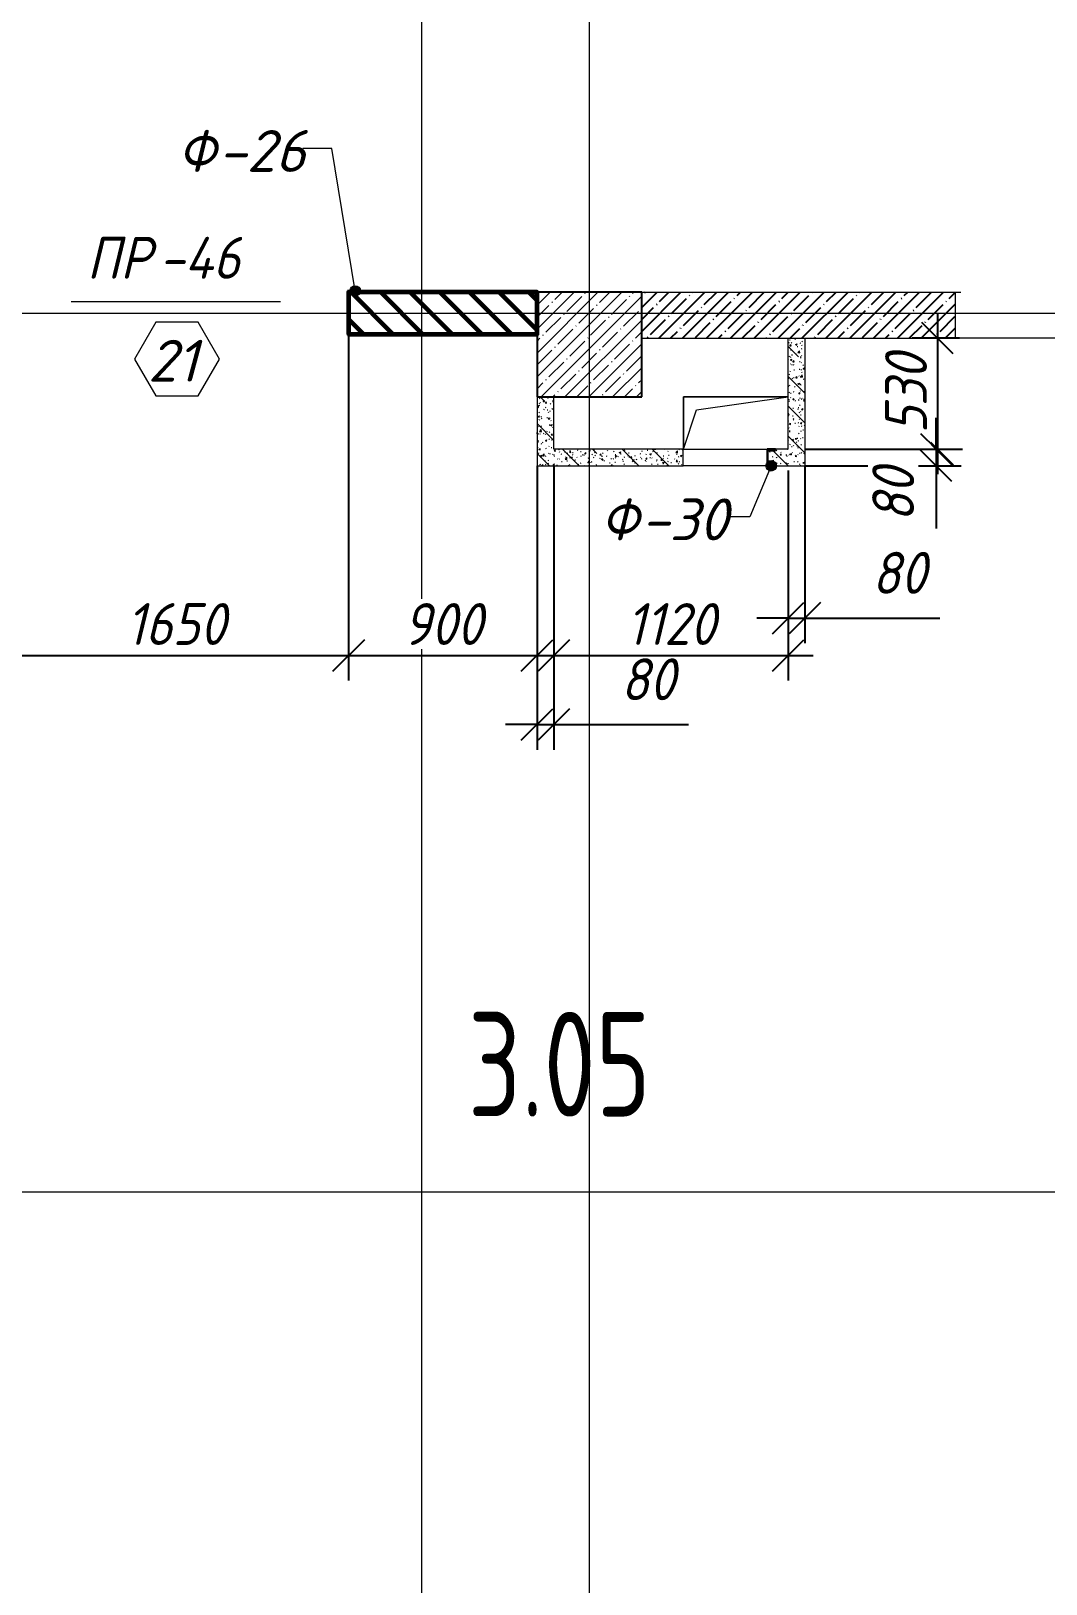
# Model space of a CAD drawing. Header units: millimetres. Extents: x 12986 to 523328, y -9759 to 30092.
# Drawn here: x 435924 to 440772, y -2144 to 5279 of the extents above; entities that cross this region are included whole.
import ezdxf

# ---------------------------------------------------------------- set-up
doc = ezdxf.new("R2010")
doc.units = ezdxf.units.MM
for name, color, linetype, lineweight in [('5) Блок ячеистый', 160, 'Continuous', 60), ('A-ANNO-DIMS', 7, 'Continuous', 9), ('A-AREA-IDEN', 7, 'Continuous', 9), ('A-DOOR-IDEN', 7, 'Continuous', 9), ('A-FLOR', 7, 'Continuous', 9), ('A-GENM', 7, 'Continuous', 9), ('A-GENM-1', 7, 'Continuous', 25), ('A-GENM-IDEN', 7, 'Continuous', 9), ('A-WALL-6', 18, 'Continuous', 13), ('A-WALL-FNSH-2', 7, 'Continuous', 5), ('A-WALL-FNSH-4', 250, 'Continuous', 13), ('A-WALL-PATT-4', 250, 'Continuous', 5), ('I-WALL', 7, 'Continuous', 5), ('S-COLS', 7, 'Continuous', 9), ('S-COLS-1', 7, 'Continuous', 5), ('S-COLS-2', 7, 'Continuous', 25), ('Оси-1', 7, 'Continuous', 20)]:
    doc.layers.add(name, color=color, linetype=linetype, lineweight=lineweight)
doc.layers.add('A-WALL-3', color=7, linetype='Continuous', lineweight=5, true_color=0x000000)
doc.styles.add('ISOCPEUR_I_2', font='isocpeui.ttf', dxfattribs={"height": 300})
doc.styles.add('ISOCPEUR_I_3', font='isocpeui.ttf', dxfattribs={"width": 0.9, "height": 200})
doc.styles.add('ISOCPEUR_I_4', font='isocpeui.ttf', dxfattribs={"width": 0.9, "height": 300})
doc.styles.add('СПДС', font='ГОСТ тип А.ttf', dxfattribs={"width": 0.9})
doc.dimstyles.new('ISO-2_0_0_9К_СРЕДНИЙ_ФОН', dxfattribs={"dimscale": 304.8, "dimtxt": 199.196235, "dimasz": 0.492126, "dimexe": 0.393701, "dimexo": 0, "dimgap": 0.164042, "dimtad": 1, "dimdec": 0, "dimdsep": 46, "dimtxsty": 'ISOCPEUR_I_3', "dimblk1": 'OBLIQUE', "dimblk2": 'OBLIQUE', "dimsah": 1, "dimcen": 0.09, "dimdle": 0.393701, "dimazin": 0, "dimtfac": 1, "dimtdec": 4, "dimtix": 1, "dimtmove": 1, "dimatfit": 3, "dimfxl": 1, "dimtvp": 1, "dimtfill": 1, "dimtolj": 1, "dimtzin": 0, "dimarcsym": 2})
doc.dimstyles.new('ISO-2_0_0_9К_СРЕДНИЙ_ФОН_1', dxfattribs={"dimscale": 304.8, "dimtxt": 199.196235, "dimasz": 0.492126, "dimexe": 0.393701, "dimexo": 0, "dimgap": 0.164042, "dimtad": 1, "dimdec": 0, "dimdsep": 46, "dimtxsty": 'ISOCPEUR_I_3', "dimblk1": 'OBLIQUE', "dimblk2": 'OBLIQUE', "dimsah": 1, "dimcen": 0.09, "dimdle": 0.393701, "dimazin": 0, "dimtfac": 1, "dimtdec": 4, "dimtix": 1, "dimtmove": 0, "dimatfit": 3, "dimfxl": 1, "dimtvp": 1, "dimtfill": 1, "dimtolj": 1, "dimtzin": 0, "dimarcsym": 2})
pattern_1 = [(50, (395430.81, -3869.254), (72.87376, -6.37607), [7.62, -83.82]), (355, (395430.81, -3869.25), (-14.09699, 76.42244), [6.096, -67.056]), (100.451, (395436.88, -3869.785), (58.77696, 70.04687), [6.476, -71.236]), (46.184, (395430.81, -3848.93), (108.43142, -16.81745), [11.43, -125.73]), (96.636, (395439.84, -3850.33), (94.961, 98.97089), [9.714, -106.854]), (351.184, (395430.81, -3848.93), (94.96227, 98.97018), [9.144, -100.584]), (21, (395440.97, -3854.014), (60.64565, -40.90654), [7.62, -83.82]), (326, (395440.97, -3854.01), (24.72083, 73.67493), [6.096, -67.056]), (71.451, (395446.02, -3857.42), (85.36689, 32.76874), [6.476, -71.236]), (37.5, (395430.809, -3869.254), (1.235525, 33.822432), [3.353, -62.89, 3.353, -64.719, -67.31]), (37.5, (395430.809, -3869.254), (1.235525, 33.822432), [-134.315, 3.353, -63.957]), (7.5, (395430.81, -3869.254), (26.728146, 40.07255), [3.353, -35.458, 3.353, -61.366, -25.654]), (7.5, (395430.81, -3869.254), (26.728146, 40.07255), [-103.53, 3.353, -22.301]), (327.5, (395408.152, -3869.254), (54.236318, -2.292117), [3.353, -22.047, 3.353, -75.895, -105.156]), (327.5, (395408.152, -3869.254), (54.236318, -2.292117), [-104.648, 3.353, -101.803]), (317.5, (395397.99, -3869.254), (59.25158, 10.17014), [3.353, -29.667, 3.353, -49.276, -74.676]), (317.5, (395397.99, -3869.254), (59.25158, 10.17014), [-85.649, 3.353, -71.323])]
pattern_2 = [(135, (395430.8, -3869.25), (-142.5612, -142.5612), []), (135, (395573.37, -3869.25), (-142.5612, -142.5612), [252.016, -50.403, 3.353, -47.05])]
pattern_3 = [(45, (395430.81, -3869.25), (-57.02463, 57.02463), []), (45, (395487.83, -3869.25), (-57.02463, 57.02463), [100.806, -20.161, 3.353, -16.808])]

# ---------------------------------------------------------------- blocks, each defined once
blk = doc.blocks.new('AR_Отверстие прямоугольное _в плите_ - AR_Отверстие прямоугольное _в плите_-V39-АР1_1_Кладочный план 3 этажа')
at = {"layer": 'A-GENM'}
for p, q in [((250, 125), (-250, 125)), ((-250, 125), (-250, -125)), ((-187.5, 62.5), (250, 125)), ((-250, -125), (-187.5, 62.5))]:
    blk.add_line(p, q, dxfattribs=at)
blk = doc.blocks.new('Колонна_Несущая_Прямоугольное сечение - Вн_ЖБ_500х500-29565347-АР1_1_Кладочный план 3 этажа')
at = {"layer": 'S-COLS-1'}
h = blk.add_hatch(dxfattribs=at)
h.set_pattern_fill('FP_55', color=256, style=0, pattern_type=2)
h.set_pattern_definition([(45, (-43160, -7650), (-57.02463, 57.02463), []), (45, (-43102.975, -7650), (-57.02463, 57.02463), [100.806, -20.161, 3.353, -16.808])])
h.paths.add_polyline_path([(-250, -250), (250, -250), (250, 250), (-250, 250)], flags=0)
at = {"layer": 'S-COLS-2'}
for p, q in [((250, 250), (-250, 250)), ((-250, 250), (-250, -250)), ((250, -250), (250, 250)), ((-250, -250), (250, -250))]:
    blk.add_line(p, q, dxfattribs=at)
blk = doc.blocks.new('Фахверк_СКБ_Уголок - Ф-26_200х3950 h-32688301-АР1_1_Кладочный план 3 этажа')
at = {"layer": 'A-GENM-1'}
for p, q in [((200, 156), (125, 156)), ((125, 156), (125, 81)), ((131, 81), (131, 150)), ((131, 150), (200, 150)), ((200, 150), (200, 156)), ((125, 81), (131, 81)), ((131, 19), (125, 19)), ((125, 19), (125, -56)), ((131, -50), (131, 19)), ((125, -56), (200, -56)), ((200, -50), (131, -50)), ((200, -56), (200, -50))]:
    blk.add_line(p, q, dxfattribs=at)
blk = doc.blocks.new('Фахверк_СКБ_Швеллер - Ф-30_80х3950 h _3 эт__-31789027-АР1_1_Кладочный план 3 этажа')
at = {"layer": 'A-GENM-1'}
for p, q in [((165, 40), (125, 40)), ((125, 40), (125, -40)), ((129.5, 32.6), (165, 32.6)), ((129.5, -32.6), (129.5, 32.6)), ((165, 32.6), (165, 40)), ((125, -40), (165, -40)), ((165, -32.6), (129.5, -32.6)), ((165, -40), (165, -32.6))]:
    blk.add_line(p, q, dxfattribs=at)
blk = doc.blocks.new('AAR_СКБ_Марка_Двери_Перемычка и проем - Марка перемычки и проема-25306769-АР1_1_Кладочный план 3 этажа')
at = {"layer": 'A-DOOR-IDEN'}
for p, q in [((-5, 0), (5, 0)), ((-0.968, -0.984), (-1.986, -2.747)), ((1.067, -0.984), (-0.968, -0.984)), ((2.085, -2.747), (1.067, -0.984)), ((-1.986, -2.747), (-0.968, -4.509)), ((1.067, -4.509), (2.085, -2.747)), ((-0.968, -4.509), (1.067, -4.509))]:
    blk.add_line(p, q, dxfattribs=at)
blk = doc.blocks.new('_Oblique')
at = {"color": 0, "linetype": 'ByBlock', "lineweight": -2}
blk.add_line((-0.5, -0.5), (0.5, 0.5), dxfattribs=at)
blk = doc.blocks.new('*D3549')
at = {"layer": 'A-ANNO-DIMS', "color": 0, "lineweight": -2, "transparency": 16777216}
for p, q in [((440253.8, 3930.7), (440253.8, 3160.7)), ((440359.9, 3810.7), (440133.8, 3810.7)), ((439621.9, 3280.7), (440373.8, 3280.7))]:
    blk.add_line(p, q, dxfattribs=at)
at = {"layer": 'Defpoints', "color": 0, "transparency": 16777216}
for p in [(440359.9, 3810.7), (439621.9, 3280.7)]:
    blk.add_point(p, dxfattribs=at)
at = {"layer": 'A-ANNO-DIMS', "color": 0, "lineweight": -2, "transparency": 16777216, "xscale": 150, "yscale": 150, "zscale": 150}
for p, rotation in [((440253.8, 3810.7), 90), ((440253.8, 3280.7), 270)]:
    blk.add_blockref('_Oblique', p, dxfattribs=dict(at, rotation=rotation))
at = {"layer": 'A-ANNO-DIMS', "color": 0, "transparency": 16777216, "insert": (440103.8, 3545.7), "char_height": 200, "width": 455.087, "attachment_point": 5, "rotation": 90, "style": 'ISOCPEUR_I_3', "bg_fill": 3, "box_fill_scale": 1.1, "bg_fill_color": 256, "bg_fill_true_color": 13158600, "bg_fill_transparency": 0}
blk.add_mtext('\\A1;530', dxfattribs=at)
at = {"layer": 'Defpoints', "color": 0, "transparency": 16777216}
blk.add_point((440253.8, 3280.7), dxfattribs=at)
blk = doc.blocks.new('*D3550')
at = {"layer": 'A-ANNO-DIMS', "color": 0, "lineweight": -2, "transparency": 16777216}
for p, q in [((440247.8, 3280.7), (440247.8, 3430.7)), ((439621.9, 3280.7), (440367.8, 3280.7)), ((440247.8, 3280.7), (440247.8, 3200.7)), ((439620.8, 3200.7), (440367.8, 3200.7)), ((440247.8, 3200.7), (440247.8, 2900.7))]:
    blk.add_line(p, q, dxfattribs=at)
at = {"layer": 'Defpoints', "color": 0, "transparency": 16777216}
for p in [(439621.9, 3280.7), (439620.8, 3200.7), (440247.8, 3200.7)]:
    blk.add_point(p, dxfattribs=at)
at = {"layer": 'A-ANNO-DIMS', "color": 0, "lineweight": -2, "transparency": 16777216, "xscale": 150, "yscale": 150, "zscale": 150}
for p, rotation in [((440247.8, 3280.7), 270), ((440247.8, 3200.7), 90)]:
    blk.add_blockref('_Oblique', p, dxfattribs=dict(at, rotation=rotation))
at = {"layer": 'A-ANNO-DIMS', "color": 0, "transparency": 16777216, "insert": (439942.5, 2932.4), "char_height": 200, "width": 303.391, "attachment_point": 1, "rotation": 90, "line_spacing_factor": 1.149209, "style": 'ISOCPEUR_I_3', "bg_fill": 3, "box_fill_scale": 1.1, "bg_fill_color": 256, "bg_fill_true_color": 13158600, "bg_fill_transparency": 0}
blk.add_mtext('\\A1;80', dxfattribs=at)
blk = doc.blocks.new('*D3717')
at = {"layer": 'A-ANNO-DIMS', "color": 0, "lineweight": -2, "transparency": 16777216}
for p, q in [((435790.8, 3830.7), (435790.8, 2174.6)), ((437440.8, 3830.7), (437440.8, 2174.6)), ((435670.8, 2294.6), (437560.8, 2294.6))]:
    blk.add_line(p, q, dxfattribs=at)
at = {"layer": 'Defpoints', "color": 0, "transparency": 16777216}
for p in [(435790.8, 3830.7), (437440.8, 3830.7), (437440.8, 2294.6)]:
    blk.add_point(p, dxfattribs=at)
at = {"layer": 'A-ANNO-DIMS', "color": 0, "lineweight": -2, "transparency": 16777216, "xscale": 150, "yscale": 150, "zscale": 150, "rotation": 180}
blk.add_blockref('_Oblique', (435790.8, 2294.6), dxfattribs=at)
at = {"layer": 'A-ANNO-DIMS', "color": 0, "lineweight": -2, "transparency": 16777216, "xscale": 150, "yscale": 150, "zscale": 150}
blk.add_blockref('_Oblique', (437440.8, 2294.6), dxfattribs=at)
at = {"layer": 'A-ANNO-DIMS', "color": 0, "transparency": 16777216, "insert": (436615.8, 2444.6), "char_height": 200, "width": 560.814, "attachment_point": 5, "style": 'ISOCPEUR_I_3', "bg_fill": 3, "box_fill_scale": 1.1, "bg_fill_color": 256, "bg_fill_true_color": 13158600, "bg_fill_transparency": 0}
blk.add_mtext('\\A1;1650', dxfattribs=at)
blk = doc.blocks.new('*D3718')
at = {"layer": 'A-ANNO-DIMS', "color": 0, "lineweight": -2, "transparency": 16777216}
for p, q in [((437440.8, 3830.7), (437440.8, 2174.6)), ((438340.8, 3200.7), (438340.8, 2174.6)), ((437320.8, 2294.6), (438460.8, 2294.6))]:
    blk.add_line(p, q, dxfattribs=at)
at = {"layer": 'Defpoints', "color": 0, "transparency": 16777216}
for p in [(437440.8, 3830.7), (438340.8, 3200.7), (438340.8, 2294.6)]:
    blk.add_point(p, dxfattribs=at)
at = {"layer": 'A-ANNO-DIMS', "color": 0, "lineweight": -2, "transparency": 16777216, "xscale": 150, "yscale": 150, "zscale": 150, "rotation": 180}
blk.add_blockref('_Oblique', (437440.8, 2294.6), dxfattribs=at)
at = {"layer": 'A-ANNO-DIMS', "color": 0, "lineweight": -2, "transparency": 16777216, "xscale": 150, "yscale": 150, "zscale": 150}
blk.add_blockref('_Oblique', (438340.8, 2294.6), dxfattribs=at)
at = {"layer": 'A-ANNO-DIMS', "color": 0, "transparency": 16777216, "insert": (437890.8, 2444.6), "char_height": 200, "width": 455.087, "attachment_point": 5, "style": 'ISOCPEUR_I_3', "bg_fill": 3, "box_fill_scale": 1.1, "bg_fill_color": 256, "bg_fill_true_color": 13158600, "bg_fill_transparency": 0}
blk.add_mtext('\\A1;900', dxfattribs=at)
blk = doc.blocks.new('*D3719')
at = {"layer": 'A-ANNO-DIMS', "color": 0, "lineweight": -2, "transparency": 16777216}
for p, q in [((438340.8, 3200.7), (438340.8, 1843.8)), ((438420.8, 3197.7), (438420.8, 1843.8)), ((438340.8, 1963.8), (438190.8, 1963.8)), ((438340.8, 1963.8), (438420.8, 1963.8)), ((438420.8, 1963.8), (439064.6, 1963.8))]:
    blk.add_line(p, q, dxfattribs=at)
at = {"layer": 'Defpoints', "color": 0, "transparency": 16777216}
for p in [(438340.8, 3200.7), (438420.8, 3197.7), (438420.8, 1963.8)]:
    blk.add_point(p, dxfattribs=at)
at = {"layer": 'A-ANNO-DIMS', "color": 0, "lineweight": -2, "transparency": 16777216, "xscale": 150, "yscale": 150, "zscale": 150}
blk.add_blockref('_Oblique', (438340.8, 1963.8), dxfattribs=at)
at = {"layer": 'A-ANNO-DIMS', "color": 0, "lineweight": -2, "transparency": 16777216, "xscale": 150, "yscale": 150, "zscale": 150, "rotation": 180}
blk.add_blockref('_Oblique', (438420.8, 1963.8), dxfattribs=at)
at = {"layer": 'A-ANNO-DIMS', "color": 0, "transparency": 16777216, "insert": (438741, 2280.4), "char_height": 200, "width": 303.391, "attachment_point": 1, "line_spacing_factor": 1.149209, "style": 'ISOCPEUR_I_3', "bg_fill": 3, "box_fill_scale": 1.1, "bg_fill_color": 256, "bg_fill_true_color": 13158600, "bg_fill_transparency": 0}
blk.add_mtext('\\A1;80', dxfattribs=at)
blk = doc.blocks.new('*D3720')
at = {"layer": 'A-ANNO-DIMS', "color": 0, "lineweight": -2, "transparency": 16777216}
for p, q in [((438420.8, 3197.7), (438420.8, 2174.6)), ((439540.8, 3177.7), (439540.8, 2174.6)), ((438300.8, 2294.6), (439660.8, 2294.6))]:
    blk.add_line(p, q, dxfattribs=at)
at = {"layer": 'Defpoints', "color": 0, "transparency": 16777216}
for p in [(438420.8, 3197.7), (439540.8, 3177.7), (439540.8, 2294.6)]:
    blk.add_point(p, dxfattribs=at)
at = {"layer": 'A-ANNO-DIMS', "color": 0, "lineweight": -2, "transparency": 16777216, "xscale": 150, "yscale": 150, "zscale": 150, "rotation": 180}
blk.add_blockref('_Oblique', (438420.8, 2294.6), dxfattribs=at)
at = {"layer": 'A-ANNO-DIMS', "color": 0, "lineweight": -2, "transparency": 16777216, "xscale": 150, "yscale": 150, "zscale": 150}
blk.add_blockref('_Oblique', (439540.8, 2294.6), dxfattribs=at)
at = {"layer": 'A-ANNO-DIMS', "color": 0, "transparency": 16777216, "insert": (438980.8, 2444.6), "char_height": 200, "width": 514.846, "attachment_point": 5, "style": 'ISOCPEUR_I_3', "bg_fill": 3, "box_fill_scale": 1.1, "bg_fill_color": 256, "bg_fill_true_color": 13158600, "bg_fill_transparency": 0}
blk.add_mtext('\\A1;1120', dxfattribs=at)
blk = doc.blocks.new('*D3721')
at = {"layer": 'A-ANNO-DIMS', "color": 0, "lineweight": -2, "transparency": 16777216}
for p, q in [((439620.8, 3200.7), (439620.8, 2352.6)), ((439540.8, 3177.7), (439540.8, 2352.6)), ((439540.8, 2472.6), (439390.8, 2472.6)), ((439540.8, 2472.6), (439620.8, 2472.6)), ((439620.8, 2472.6), (440264.6, 2472.6))]:
    blk.add_line(p, q, dxfattribs=at)
at = {"layer": 'Defpoints', "color": 0, "transparency": 16777216}
for p in [(439620.8, 3200.7), (439540.8, 3177.7), (439620.8, 2472.6)]:
    blk.add_point(p, dxfattribs=at)
at = {"layer": 'A-ANNO-DIMS', "color": 0, "lineweight": -2, "transparency": 16777216, "xscale": 150, "yscale": 150, "zscale": 150}
blk.add_blockref('_Oblique', (439540.8, 2472.6), dxfattribs=at)
at = {"layer": 'A-ANNO-DIMS', "color": 0, "lineweight": -2, "transparency": 16777216, "xscale": 150, "yscale": 150, "zscale": 150, "rotation": 180}
blk.add_blockref('_Oblique', (439620.8, 2472.6), dxfattribs=at)
at = {"layer": 'A-ANNO-DIMS', "color": 0, "transparency": 16777216, "insert": (439941, 2789.2), "char_height": 200, "width": 303.391, "attachment_point": 1, "line_spacing_factor": 1.149209, "style": 'ISOCPEUR_I_3', "bg_fill": 3, "box_fill_scale": 1.1, "bg_fill_color": 256, "bg_fill_true_color": 13158600, "bg_fill_transparency": 0}
blk.add_mtext('\\A1;80', dxfattribs=at)

msp = doc.modelspace()

# ---------------------------------------------------------------- hatches: boundary and pattern name
h = msp.add_hatch()
h.set_pattern_fill('FP_4', color=256, style=0, pattern_type=2)
h.set_pattern_definition(pattern_3)
h.paths.add_polyline_path([(441740.80865, 3810.74642), (442840.8086, 3810.74642), (442840.8086, 4030.74642), (441700.80865, 4030.74642), (441700.80865, 3810.74642)], flags=0)
h.paths.add_polyline_path([(439540.80853, 3810.74642), (440120.8086, 3810.74642), (440120.8086, 4030.74642), (438840.80853, 4030.74642), (438840.80853, 3810.74642)], flags=0)
h = msp.add_hatch()
h.set_pattern_fill('FP_4', color=256, style=0, pattern_type=2)
h.set_pattern_definition(pattern_3)
h.paths.add_polyline_path([(441700.80865, 3810.74642), (441700.80865, 4030.74642), (441540.8086, 4030.74642), (441540.8086, 3810.74642)], flags=0)
h.paths.add_polyline_path([(440120.8086, 3810.74642), (440340.8086, 3810.74642), (440340.8086, 4030.74642), (440120.8086, 4030.74642)], flags=0)
at = {"layer": '5) Блок ячеистый'}
h = msp.add_hatch(dxfattribs=at)
h.set_pattern_fill('FP_1', color=256, style=0, pattern_type=2)
h.set_pattern_definition([(135, (395430.81, -3869.25), (-70.71068, -70.71068), [])])
h.paths.add_polyline_path([(437440.80853, 3830.74642), (438340.80853, 3830.74642), (438340.80853, 4030.74642), (437440.80853, 4030.74642), (437440.80853, 3899.74642)], flags=0)
h.paths.add_polyline_path([(434470.80845, 3830.74642), (435790.80853, 3830.74642), (435790.80853, 4030.74642), (434470.80845, 4030.74642)], flags=0)
at = {"layer": 'A-GENM-IDEN'}
h = msp.add_hatch(color=256, dxfattribs=at)
edge = h.paths.add_edge_path(flags=0)
edge.add_arc((437472.30853, 4036.74642), 25, 0, 360)
at = {"layer": 'A-WALL-PATT-4'}
h = msp.add_hatch(dxfattribs=at)
h.set_pattern_fill('FP_6', color=256, style=0, pattern_type=2)
h.set_pattern_definition(pattern_1)
h.paths.add_polyline_path([(439620.80853, 3200.74642), (439620.80853, 3810.74642), (439540.80853, 3810.74642), (439540.80853, 3200.74642)], flags=0)
h = msp.add_hatch(dxfattribs=at)
h.set_pattern_fill('FP_7', color=256, style=0, pattern_type=2)
h.set_pattern_definition(pattern_2)
h.paths.add_polyline_path([(439620.80853, 3200.74642), (439620.80853, 3810.74642), (439540.80853, 3810.74642), (439540.80853, 3200.74642)], flags=0)
h = msp.add_hatch(dxfattribs=at)
h.set_pattern_fill('FP_6', color=256, style=0, pattern_type=2)
h.set_pattern_definition(pattern_1)
h.paths.add_polyline_path([(438420.80853, 3280.74642), (438420.80853, 3530.74642), (438340.80853, 3530.74642), (438340.80853, 3280.74642)], flags=0)
h = msp.add_hatch(dxfattribs=at)
h.set_pattern_fill('FP_7', color=256, style=0, pattern_type=2)
h.set_pattern_definition(pattern_2)
h.paths.add_polyline_path([(438420.80853, 3280.74642), (438420.80853, 3530.74642), (438340.80853, 3530.74642), (438340.80853, 3280.74642)], flags=0)
h = msp.add_hatch(dxfattribs=at)
h.set_pattern_fill('FP_6', color=256, style=0, pattern_type=2)
h.set_pattern_definition(pattern_1)
h.paths.add_polyline_path([(439479.66285, 3200.74642), (439540.80853, 3200.74642), (439540.80853, 3280.74642), (439479.66285, 3280.74642), (439479.66285, 3273.34642), (439444.16285, 3273.34642), (439444.16285, 3208.14642), (439479.66285, 3208.14642)], flags=0)
h.paths.add_polyline_path([(438340.80853, 3200.74642), (439039.66285, 3200.74642), (439039.66285, 3280.74642), (438340.80853, 3280.74642)], flags=0)
h = msp.add_hatch(dxfattribs=at)
h.set_pattern_fill('FP_7', color=256, style=0, pattern_type=2)
h.set_pattern_definition(pattern_2)
h.paths.add_polyline_path([(439479.66285, 3200.74642), (439540.80853, 3200.74642), (439540.80853, 3280.74642), (439479.66285, 3280.74642), (439479.66285, 3273.34642), (439444.16285, 3273.34642), (439444.16285, 3208.14642), (439479.66285, 3208.14642)], flags=0)
h.paths.add_polyline_path([(438340.80853, 3200.74642), (439039.66285, 3200.74642), (439039.66285, 3280.74642), (438340.80853, 3280.74642)], flags=0)

# ---------------------------------------------------------------- linework, layer by layer
at = {"layer": '5) Блок ячеистый'}
msp.add_lwpolyline([(437440.80853, 3830.74642), (438340.80853, 3830.74642), (438340.80853, 4030.74642), (437440.80853, 4030.74642)], close=True, dxfattribs=at)
at = {"layer": 'A-FLOR'}
for p, q in [((439040.80853, 3530.74642), (439540.80853, 3530.74642)), ((439040.80853, 3280.74642), (439040.80853, 3530.74642))]:
    msp.add_line(p, q, dxfattribs=at)
at = {"layer": 'A-GENM-IDEN'}
for p, q in [((437360.19432, 4718.11532), (437221.96001, 4718.11532)), ((437472.30853, 4036.74642), (437360.19432, 4718.11532))]:
    msp.add_line(p, q, dxfattribs=at)
msp.add_circle((437472.30853, 4036.74642), 25, dxfattribs=at)
at = {"layer": 'A-WALL-3'}
for p, q in [((438840.80853, 4030.74642), (440340.8086, 4030.74642)), ((440340.8086, 3810.74642), (440340.8086, 4030.74642)), ((438840.80853, 3810.74642), (439540.80853, 3810.74642)), ((439620.80853, 3810.74642), (440340.8086, 3810.74642))]:
    msp.add_line(p, q, dxfattribs=at)
at = {"layer": 'A-WALL-6'}
msp.add_line((439540.80853, 3810.74642), (439620.80853, 3810.74642), dxfattribs=at)
at = {"layer": 'A-WALL-FNSH-2'}
for p, q in [((438340.80853, 4030.74642), (437509.80853, 4030.74642)), ((437440.80853, 3899.74642), (437440.80853, 3961.74642)), ((438340.80853, 3830.74642), (437509.80853, 3830.74642))]:
    msp.add_line(p, q, dxfattribs=at)
at = {"layer": 'A-WALL-FNSH-4'}
for p, q in [((439540.80853, 3280.74642), (439540.80853, 3810.74642)), ((439620.80853, 3810.74642), (439620.80853, 3200.74642)), ((438340.80853, 3530.74642), (438340.80853, 3200.74642)), ((438420.80853, 3280.74642), (438420.80853, 3530.74642)), ((439039.66285, 3280.74642), (438420.80853, 3280.74642)), ((439039.66285, 3200.74642), (439039.66285, 3280.74642)), ((439540.80853, 3280.74642), (439479.66285, 3280.74642)), ((438340.80853, 3200.74642), (439039.66285, 3200.74642)), ((439479.66285, 3200.74642), (439620.80853, 3200.74642))]:
    msp.add_line(p, q, dxfattribs=at)
at = {"layer": 'I-WALL'}
for p, q in [((440340.8086, 4030.74642), (440365.8086, 4030.74642)), ((441540.8086, 3810.74642), (440340.8086, 3810.74642)), ((439039.66285, 3280.74642), (439439.66285, 3280.74642)), ((439439.66285, 3200.74642), (439039.66285, 3200.74642))]:
    msp.add_line(p, q, dxfattribs=at)
at = {"layer": 'Оси-1'}
for p, q in [((437790.80852, -8019.25359), (437790.80852, 24767.68957)), ((438590.80852, -8019.25359), (438590.80852, 24767.68957)), ((389220.80855, 3930.74641), (521382.43658, 3930.74641)), ((389220.80855, -269.25359), (521382.43658, -269.25359))]:
    msp.add_line(p, q, dxfattribs=at)

# ---------------------------------------------------------------- block references
at = {"layer": 'A-DOOR-IDEN', "xscale": 99.99999999999993, "yscale": 99.99999999999993, "zscale": 99.99999999999993}
msp.add_blockref('AAR_СКБ_Марка_Двери_Перемычка и проем - Марка перемычки и проема-25306769-АР1_1_Кладочный план 3 этажа', (436615.80853, 3985.64355), dxfattribs=at)
at = {"layer": 'A-GENM'}
msp.add_blockref('AR_Отверстие прямоугольное _в плите_ - AR_Отверстие прямоугольное _в плите_-V39-АР1_1_Кладочный план 3 этажа', (439290.80853, 3405.74642), dxfattribs=at)
at = {"layer": 'A-GENM-1'}
for name, p in [('Фахверк_СКБ_Уголок - Ф-26_200х3950 h-32688301-АР1_1_Кладочный план 3 этажа', (437309.80853, 3880.74642)), ('Фахверк_СКБ_Швеллер - Ф-30_80х3950 h _3 эт__-31789027-АР1_1_Кладочный план 3 этажа', (439314.66285, 3240.74642))]:
    msp.add_blockref(name, p, dxfattribs=at)
at = {"layer": 'S-COLS'}
msp.add_blockref('Колонна_Несущая_Прямоугольное сечение - Вн_ЖБ_500х500-29565347-АР1_1_Кладочный план 3 этажа', (438590.80853, 3780.74642), dxfattribs=at)

# ---------------------------------------------------------------- texts
at = {"layer": 'A-AREA-IDEN', "insert": (438010.59518, 590.49725), "char_height": 500, "width": 1327.5945, "attachment_point": 1, "style": 'СПДС'}
msp.add_mtext('3.05', dxfattribs=at)
at = {"layer": 'A-DOOR-IDEN', "insert": (436481.91, 3803.00217), "char_height": 200, "width": 274.177125, "attachment_point": 1, "style": 'ISOCPEUR_I_2'}
msp.add_mtext('21', dxfattribs=at)
at = {"layer": 'A-GENM-IDEN', "char_height": 200, "attachment_point": 1}
for s, insert, width, style in [('\\fISOCPEUR|b0|i1|c204|p34|;\\W.9;Ф', (436626.50547, 4805.7299), 230.886, 'ISOCPEUR_I_2'), ('-26', (436817.00547, 4805.7299), 476.202375, 'ISOCPEUR_I_2'), ('ПР', (436190.0236, 4294.93241), 416.8775, 'ISOCPEUR_I_4'), ('-46', (436533.98193, 4294.93241), 561.18125, 'ISOCPEUR_I_4')]:
    msp.add_mtext(s, dxfattribs=dict(at, insert=insert, width=width, style=style))

# ---------------------------------------------------------------- next in the draw order: dimensions: what is measured, and where the dimension line sits
at = {"layer": 'A-ANNO-DIMS'}
dim = msp.add_linear_dim(base=(440253.83043, 3280.74642), p1=(440359.89645, 3810.74642), p2=(439621.91141, 3280.74642), angle=90, dimstyle='ISO-2_0_0_9К_СРЕДНИЙ_ФОН', override={"dimpost": '<>', "dimfxl": 908.582367}, dxfattribs=at)
dim.commit()
dim.dimension.update_dxf_attribs({"geometry": '*D3549', "text_midpoint": (440103.83043, 3545.74642)})
dim = msp.add_linear_dim(base=(437440.80853, 2294.60769), p1=(435790.80853, 3830.74642), p2=(437440.80853, 3830.74642), dimstyle='ISO-2_0_0_9К_СРЕДНИЙ_ФОН', override={"dimpost": '<>', "dimfxl": 1650}, dxfattribs=at)
dim.commit()
dim.dimension.update_dxf_attribs({"geometry": '*D3717', "text_midpoint": (436615.80853, 2444.60769)})

# ---------------------------------------------------------------- next in the draw order: dimensions: what is measured, and where the dimension line sits
dim = msp.add_linear_dim(base=(438340.80853, 2294.60769), p1=(437440.80853, 3830.74642), p2=(438340.80853, 3200.74642), dimstyle='ISO-2_0_0_9К_СРЕДНИЙ_ФОН', override={"dimpost": '<>', "dimfxl": 1098.590005}, dxfattribs=at)
dim.commit()
dim.dimension.update_dxf_attribs({"geometry": '*D3718', "text_midpoint": (437890.80853, 2444.60769)})
dim = msp.add_linear_dim(base=(440247.7817, 3200.74642), p1=(439621.91141, 3280.74642), p2=(439620.80853, 3200.74642), angle=90, dimstyle='ISO-2_0_0_9К_СРЕДНИЙ_ФОН_1', override={"dimpost": '<>', "dimfxl": 80.007602}, dxfattribs=at)
dim.commit()
dim.dimension.update_dxf_attribs({"geometry": '*D3550', "text_midpoint": (440075.87261, 2900.74642), "dimtype": 160, "text_rotation": 90})

# ---------------------------------------------------------------- next in the draw order: dimensions: what is measured, and where the dimension line sits
dim = msp.add_linear_dim(base=(438420.80853, 1963.77892), p1=(438340.80853, 3200.74642), p2=(438420.80853, 3197.69842), dimstyle='ISO-2_0_0_9К_СРЕДНИЙ_ФОН_1', override={"dimpost": '<>', "dimfxl": 80.058043}, dxfattribs=at)
dim.commit()
dim.dimension.update_dxf_attribs({"geometry": '*D3719', "text_midpoint": (438892.71762, 1963.77892), "dimtype": 160})

# ---------------------------------------------------------------- next in the draw order: dimensions: what is measured, and where the dimension line sits
dim = msp.add_linear_dim(base=(439540.80853, 2294.60769), p1=(438420.80853, 3197.69842), p2=(439540.80853, 3177.69842), dimstyle='ISO-2_0_0_9К_СРЕДНИЙ_ФОН', override={"dimpost": '<>', "dimfxl": 1120.178557}, dxfattribs=at)
dim.commit()
dim.dimension.update_dxf_attribs({"geometry": '*D3720', "text_midpoint": (438980.80853, 2444.60769)})

# ---------------------------------------------------------------- next in the draw order: texts
at = {"layer": 'A-GENM-IDEN', "char_height": 200, "attachment_point": 1, "style": 'ISOCPEUR_I_2'}
for s, insert, width in [('\\fISOCPEUR|b0|i1|c204|p34|;\\W.9;Ф', (438646.96958, 3044.71278), 230.886), ('-30', (438837.46958, 3044.71278), 476.202375)]:
    msp.add_mtext(s, dxfattribs=dict(at, insert=insert, width=width))

# ---------------------------------------------------------------- next in the draw order: dimensions: what is measured, and where the dimension line sits
at = {"layer": 'A-ANNO-DIMS'}
dim = msp.add_linear_dim(base=(439620.80853, 2472.56551), p1=(439540.80853, 3177.69842), p2=(439620.80853, 3200.74642), dimstyle='ISO-2_0_0_9К_СРЕДНИЙ_ФОН_1', override={"dimpost": '<>', "dimfxl": 83.253891}, dxfattribs=at)
dim.commit()
dim.dimension.update_dxf_attribs({"geometry": '*D3721', "text_midpoint": (440092.71762, 2472.56551), "dimtype": 160})

# ---------------------------------------------------------------- next in the draw order: hatches: boundary and pattern name
at = {"layer": 'A-GENM-IDEN'}
h = msp.add_hatch(color=256, dxfattribs=at)
edge = h.paths.add_edge_path(flags=0)
edge.add_arc((439459.66285, 3200.74642), 25, 0, 360)

# ---------------------------------------------------------------- next in the draw order: linework, layer by layer
for p, q in [((439459.66285, 3200.74642), (439356.85008, 2957.0982)), ((439356.85008, 2957.0982), (439248.37867, 2957.0982))]:
    msp.add_line(p, q, dxfattribs=at)
msp.add_circle((439459.66285, 3200.74642), 25, dxfattribs=at)

doc.saveas('drawing.dxf')
